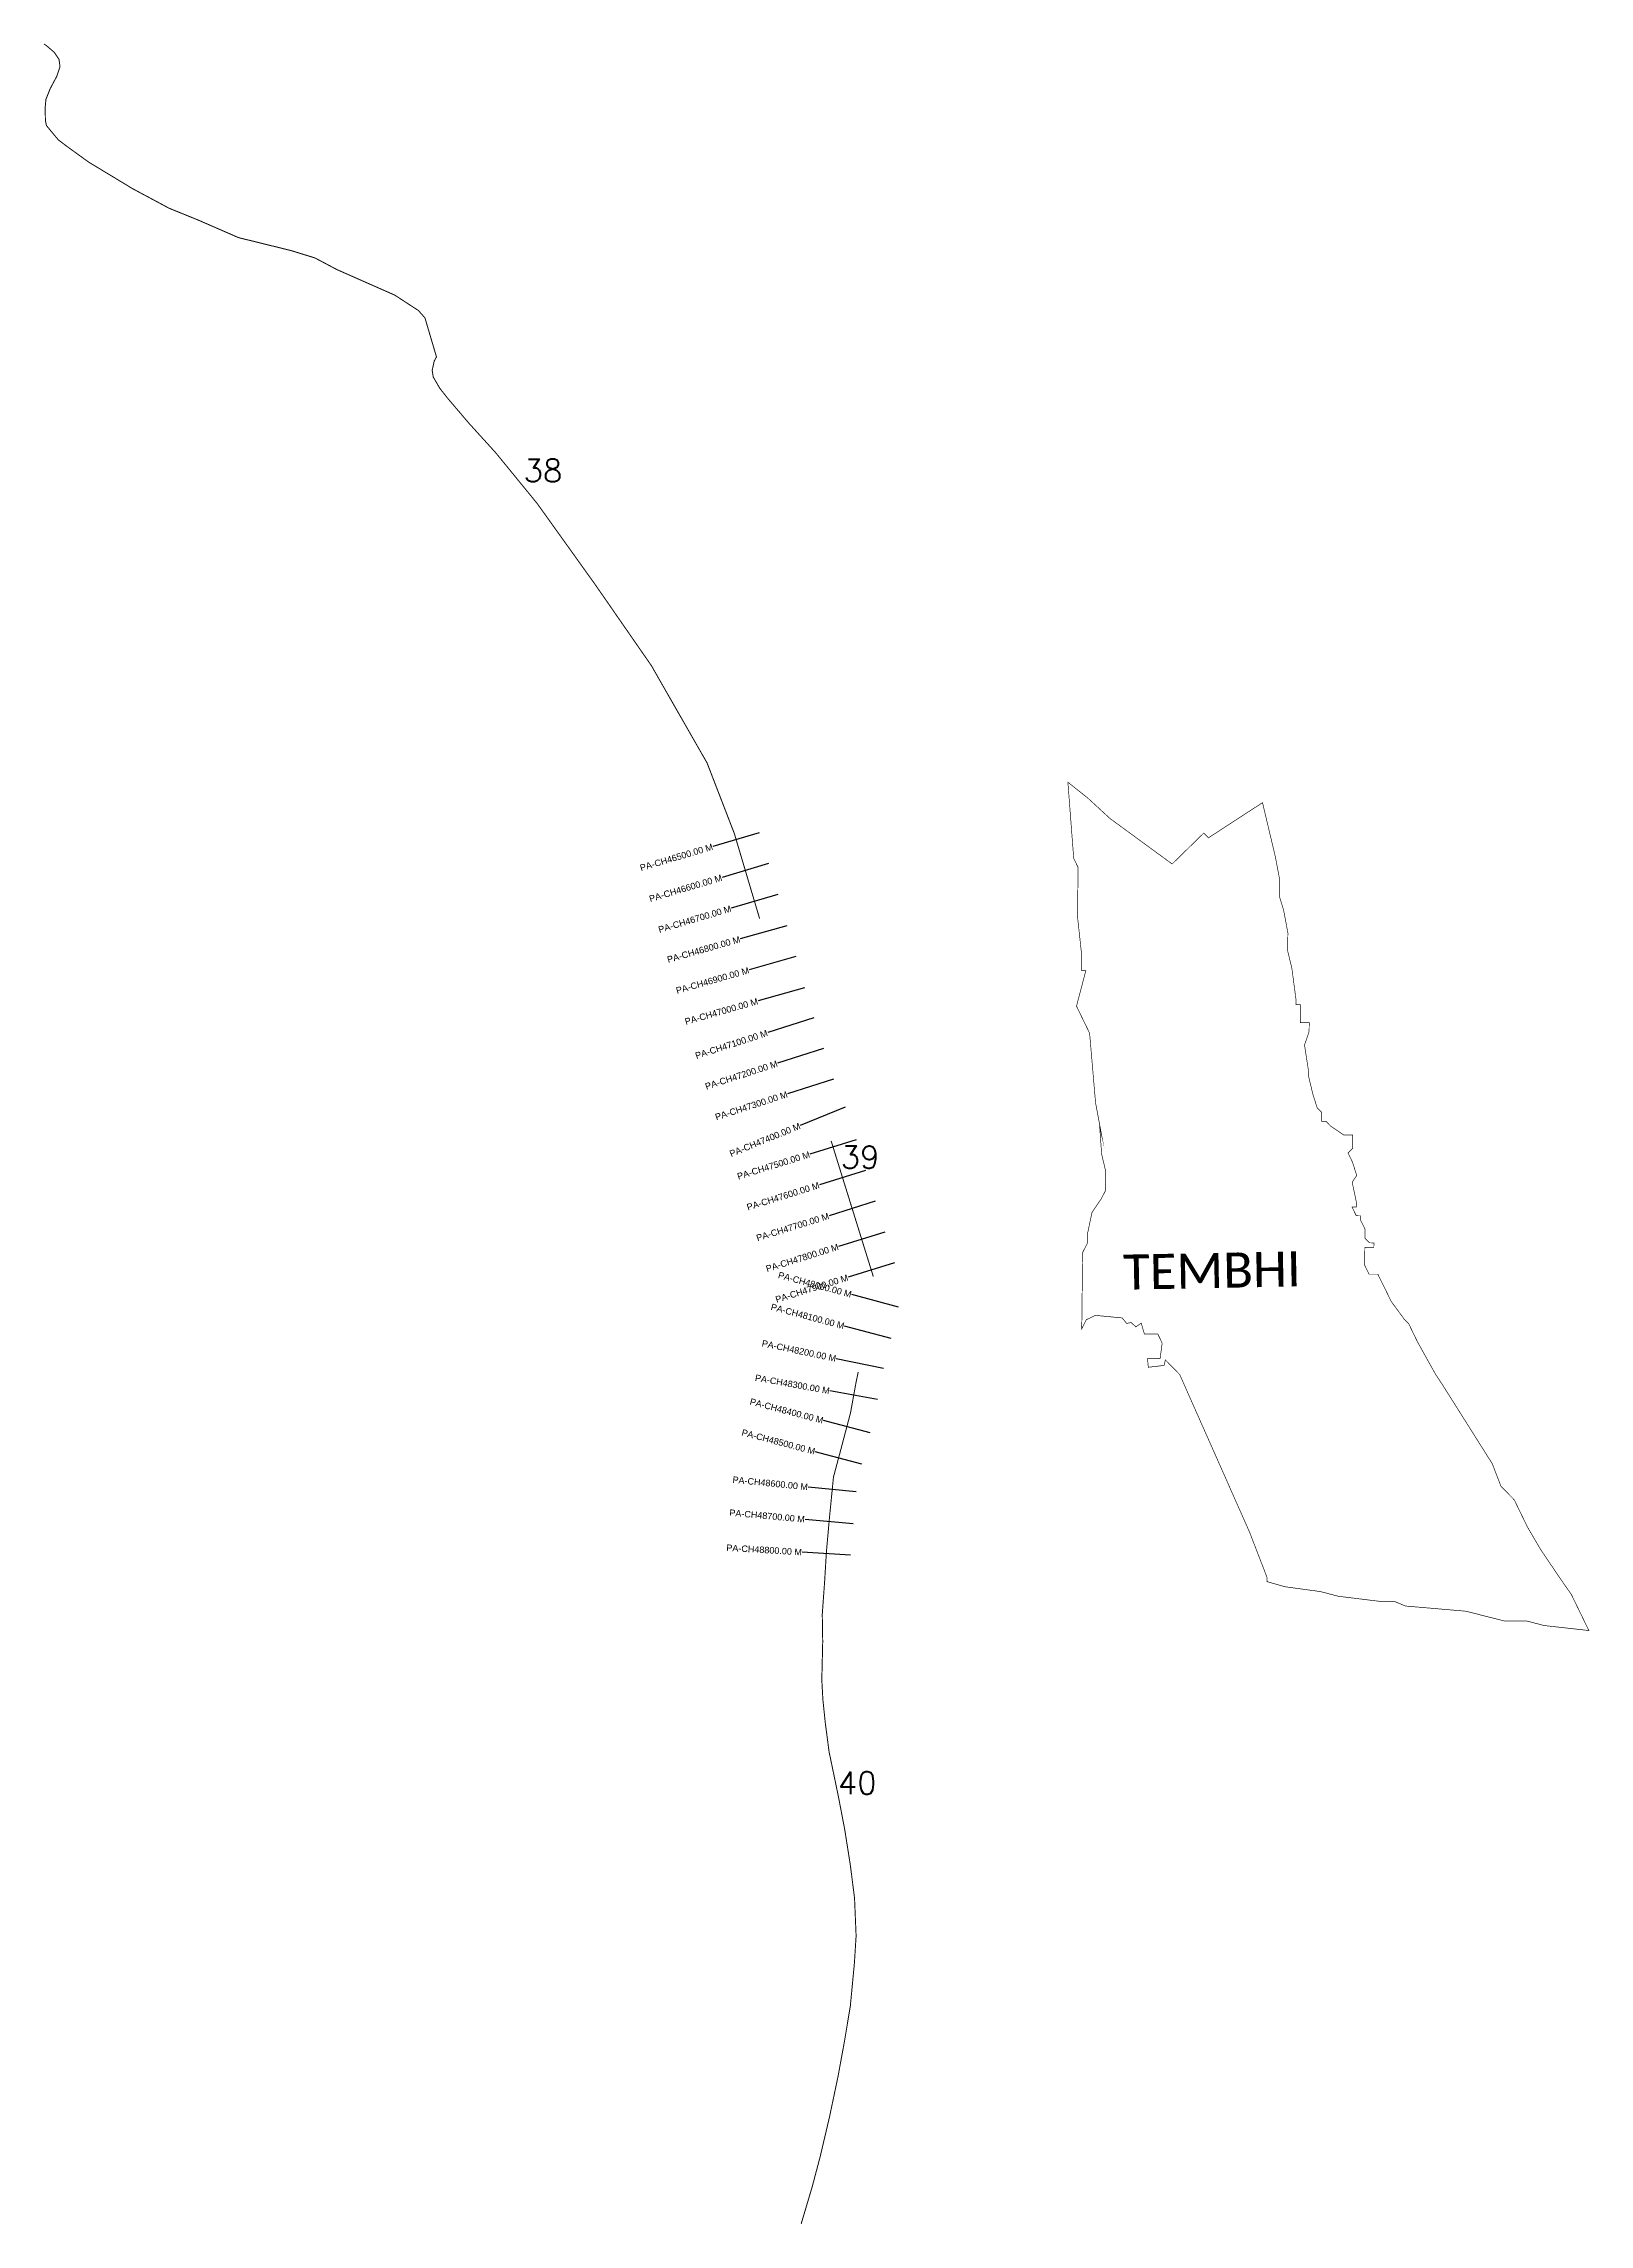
# Model space of a CAD drawing. Header units: metres. Extents: x 255289 to 260084, y 2187030 to 2193793.
import ezdxf
from ezdxf.enums import TextEntityAlignment as Align

# ---------------------------------------------------------------- set-up
doc = ezdxf.new("R2010")
doc.units = ezdxf.units.M
for name, color, linetype in [('CS', 134, 'Continuous'), ('CSMark', 6, 'Continuous'), ('NATURALLY PROTECTED', 3, 'Continuous'), ('VILLAGE NAME', 250, 'Continuous')]:
    doc.layers.add(name, color=color, linetype=linetype)
doc.styles.add('DynamicDimensions', font='arial.ttf')
doc.styles.get("Standard").update_dxf_attribs({"font": 'simplex.shx'})

msp = doc.modelspace()

# ---------------------------------------------------------------- linework, layer by layer
at = {"color": 6, "const_width": 2, "flags": 128}
msp.add_lwpolyline([(258466.6, 2191502.6), (258528.5, 2191453.3), (258597.2, 2191390), (258693.6, 2191319.4), (258790, 2191248.9), (258888.3, 2191345), (258902.4, 2191329.9), (259070.3, 2191439.1), (259110, 2191272), (259123.2, 2191202.4), (259123.2, 2191146.9), (259135.9, 2191105), (259149, 2191035.4), (259148.3, 2190979.9), (259161.6, 2190924.1), (259174.4, 2190826.8), (259174.2, 2190812.9), (259188.1, 2190812.7), (259187.5, 2190757.1), (259215.2, 2190757.1), (259214.9, 2190729.1), (259200.6, 2190687.5), (259213.5, 2190604.1), (259213.3, 2190590.2), (259226.6, 2190534.5), (259240, 2190492.6), (259253.7, 2190478.6), (259253.4, 2190450.8), (259267.3, 2190450.6), (259281, 2190436.6), (259322.4, 2190408.3), (259350.2, 2190408), (259349.7, 2190366.4), (259335.6, 2190352.6), (259349.2, 2190324.7), (259362.6, 2190282.9), (259348.5, 2190262.2), (259361.6, 2190199.5), (259361.5, 2190185.6), (259347.7, 2190185.6), (259361.2, 2190157.8), (259375.1, 2190157.7), (259375.1, 2190143.5), (259388.5, 2190115.9), (259388.1, 2190088.1), (259401.9, 2190074), (259415.8, 2190073.9), (259415.6, 2190060), (259387.8, 2190060), (259387.2, 2190004.7), (259400.7, 2189976.8), (259428, 2189976.8), (259455.7, 2189920.6), (259469.2, 2189892.7), (259510.3, 2189836.7), (259524, 2189822.6), (259551.1, 2189766.7), (259605.6, 2189668.9), (259632.9, 2189626.9), (259783, 2189389), (259809.9, 2189319.2), (259851.1, 2189277.1), (259891.8, 2189193.3), (259932.7, 2189123.4), (259994.2, 2189032.4), (260028.3, 2188983.4), (260082.6, 2188871.6), (259943.9, 2188887.1), (259888.5, 2188901.6), (259819.1, 2188901.6), (259701.2, 2188931.5), (259514, 2188947.6), (259479.4, 2188961.9), (259430.8, 2188962.5), (259305.9, 2188977.8), (259250.5, 2188992.3), (259139.6, 2189007.5), (259083.8, 2189023.5), (259083.8, 2189037.8), (259030.1, 2189176.9), (258813.5, 2189665.4), (258768.9, 2189711.2), (258765.2, 2189693.8), (258716.1, 2189688.1), (258713.6, 2189714.3), (258752.6, 2189714.8), (258759.1, 2189763.3), (258745.5, 2189791.2), (258703.8, 2189791.7), (258693.9, 2189825.1), (258677.7, 2189813.3), (258662.4, 2189827), (258649.1, 2189823.8), (258635, 2189841.1), (258551.7, 2189849), (258523.8, 2189835.4), (258509.6, 2189807.8), (258512.3, 2190043.8), (258526.5, 2190071.5), (258526.8, 2190099.3), (258541.5, 2190168.5), (258569.7, 2190209.9), (258584, 2190237.4), (258584, 2190295.7), (258571.3, 2190348.7), (258565.4, 2190432.1), (258572, 2190404.3), (258552.4, 2190508.6), (258534, 2190724.1), (258493.3, 2190808), (258522.4, 2190918.6), (258508.5, 2190918.8), (258508.5, 2190974.4), (258496.5, 2191085.6), (258498.2, 2191238.4), (258484.7, 2191266.3), (258466.6, 2191502.6)], dxfattribs=at)
at = {"layer": 'CS'}
for p, q in [((257509.4, 2191346), (257365.6, 2191303.3)), ((257537.9, 2191250.2), (257394.1, 2191207.4)), ((257566.4, 2191154.3), (257422.6, 2191111.6)), ((257594.7, 2191057.6), (257450.5, 2191016.4)), ((257622.2, 2190961.5), (257478, 2190920.2)), ((257649.7, 2190865.3), (257505.5, 2190824.1)), ((257678.2, 2190772.2), (257535.5, 2190726)), ((257709, 2190677.1), (257566.3, 2190630.8)), ((257739.8, 2190581.9), (257597.1, 2190535.7)), ((257775.5, 2190494.4), (257636.6, 2190437.9)), ((257809.6, 2190393.7), (257666.3, 2190349.2)), ((257839.3, 2190298.2), (257696, 2190253.7)), ((257869, 2190202.7), (257725.7, 2190158.2)), ((257898.7, 2190107.3), (257755.4, 2190062.7)), ((257928.3, 2190011.8), (257785.1, 2189967.2)), ((257940.7, 2189874), (257796, 2189913.3)), ((257918.4, 2189776.9), (257773.5, 2189815.6)), ((257895, 2189683.8), (257748.3, 2189714.7)), ((257876, 2189587.9), (257728.4, 2189614.5)), ((257853.5, 2189484.4), (257708.5, 2189522.7)), ((257827.8, 2189387.5), (257682.9, 2189426.2)), ((257810.3, 2189301.7), (257661, 2189316.6)), ((257800.7, 2189202.9), (257651.3, 2189216.4)), ((257792.1, 2189105.5), (257642.4, 2189114.6))]:
    msp.add_line(p, q, dxfattribs=at)
at = {"layer": 'NATURALLY PROTECTED', "const_width": 3, "flags": 128}
for points in [[(255290.8, 2193791.7), (255297.7, 2193787.3), (255322.3, 2193766.2), (255337.2, 2193744.1), (255340.2, 2193721.9), (255330, 2193691.3), (255310, 2193654), (255296.6, 2193620.6), (255294.2, 2193594.7), (255294.9, 2193554.9), (255298.1, 2193539.1), (255299.2, 2193537.8), (255318.4, 2193514.4), (255335.5, 2193494.3), (255359.1, 2193476.3), (255428.6, 2193426), (255565, 2193343.5), (255678.6, 2193282.6), (255769.9, 2193245.5), (255893.9, 2193191.5), (256056.5, 2193151.4), (256131, 2193128.5), (256199, 2193092.4), (256378.7, 2193013.1), (256451.7, 2192965.6), (256472.2, 2192942.7), (256508, 2192821.6), (256508, 2192821.6), (256508, 2192821.6), (256508, 2192821.6), (256508, 2192821.6), (256508, 2192821.6), (256501, 2192808.7), (256494.7, 2192779.8), (256497.9, 2192759.3), (256518.1, 2192724.5), (256542, 2192694.1), (256608.4, 2192616.1), (256692, 2192524), (256820.3, 2192367), (256998.9, 2192117.5), (257174.6, 2191864.1), (257347.5, 2191562), (257431.9, 2191343.5), (257510.4, 2191079.4)], [(257732.2, 2190390.1), (257863.1, 2189969.1)], [(257816.2, 2189673.4), (257809.4, 2189640.8), (257792.5, 2189547.4), (257765.3, 2189444.3), (257739.5, 2189347.5), (257728.2, 2189234), (257717.9, 2189120.3), (257711.8, 2189020.2), (257704.7, 2188921.9), (257706.1, 2188837.4), (257703.3, 2188718.4), (257706.6, 2188657.5), (257714.1, 2188585.1), (257725.8, 2188495.9), (257754.7, 2188357), (257774.6, 2188253.1), (257791.7, 2188144.6), (257804.8, 2188041.9), (257809.7, 2187924.5), (257804.4, 2187840.2), (257791.8, 2187707.2), (257774.1, 2187600.7), (257753.7, 2187489.2), (257726.9, 2187361.8), (257698.4, 2187240.7), (257673.2, 2187145.6), (257639.8, 2187033.4), (257638.9, 2187031.4)]]:
    msp.add_lwpolyline(points, dxfattribs=at)

# ---------------------------------------------------------------- texts
at = {"char_height": 70, "attachment_point": 1}
for s, insert in [('38', (256778.6, 2192503.9)), ('39', (257762.1, 2190374.8)), ('40', (257753.1, 2188433.9))]:
    msp.add_mtext_dynamic_manual_height_columns(s, width=95.172, gutter_width=1, heights=[0], dxfattribs=dict(at, insert=insert))
at = {"layer": 'CSMark', "style": 'DynamicDimensions'}
for s, rotation, p in [('PA-CH46500.00 M', 16.55892, (257364.6, 2191303)), ('PA-CH46600.00 M', 16.55892, (257393.1, 2191207.1)), ('PA-CH46700.00 M', 16.55892, (257421.6, 2191111.3)), ('PA-CH46800.00 M', 15.94726, (257449.5, 2191016.1)), ('PA-CH46900.00 M', 15.94726, (257477, 2190920)), ('PA-CH47000.00 M', 15.94726, (257504.5, 2190823.8)), ('PA-CH47100.00 M', 17.94807, (257534.5, 2190725.7)), ('PA-CH47200.00 M', 17.94807, (257565.3, 2190630.5)), ('PA-CH47300.00 M', 17.94807, (257596.2, 2190535.4)), ('PA-CH47400.00 M', 22.11383, (257635.6, 2190437.5)), ('PA-CH47500.00 M', 17.27084, (257665.4, 2190348.9)), ('PA-CH47600.00 M', 17.27084, (257695.1, 2190253.4)), ('PA-CH47700.00 M', 17.27084, (257724.8, 2190157.9)), ('PA-CH47800.00 M', 17.27084, (257754.5, 2190062.4)), ('PA-CH47900.00 M', 17.27084, (257784.1, 2189966.9)), ('PA-CH48000.00 M', 344.80576, (257795, 2189913.6)), ('PA-CH48100.00 M', 345.06103, (257772.5, 2189815.8)), ('PA-CH48200.00 M', 348.12546, (257747.3, 2189714.9)), ('PA-CH48300.00 M', 349.79587, (257727.4, 2189614.6)), ('PA-CH48400.00 M', 345.21835, (257707.5, 2189522.9)), ('PA-CH48500.00 M', 345.04828, (257681.9, 2189426.5)), ('PA-CH48600.00 M', 354.30604, (257660, 2189316.7)), ('PA-CH48700.00 M', 354.8196, (257650.3, 2189216.5)), ('PA-CH48800.00 M', 356.52825, (257641.4, 2189114.6))]:
    msp.add_text(s, height=20, rotation=rotation, dxfattribs=at).set_placement(p, align=Align.MIDDLE_RIGHT)
at = {"layer": 'VILLAGE NAME', "insert": (258637, 2190037.2), "char_height": 108.748, "attachment_point": 1, "rotation": 1.10283}
msp.add_mtext_dynamic_manual_height_columns('{\\fCalibri|b0|i0|c0|p34;TEMBHI}', width=726.929, gutter_width=543.7, heights=[0], dxfattribs=at)

doc.saveas('drawing.dxf')
